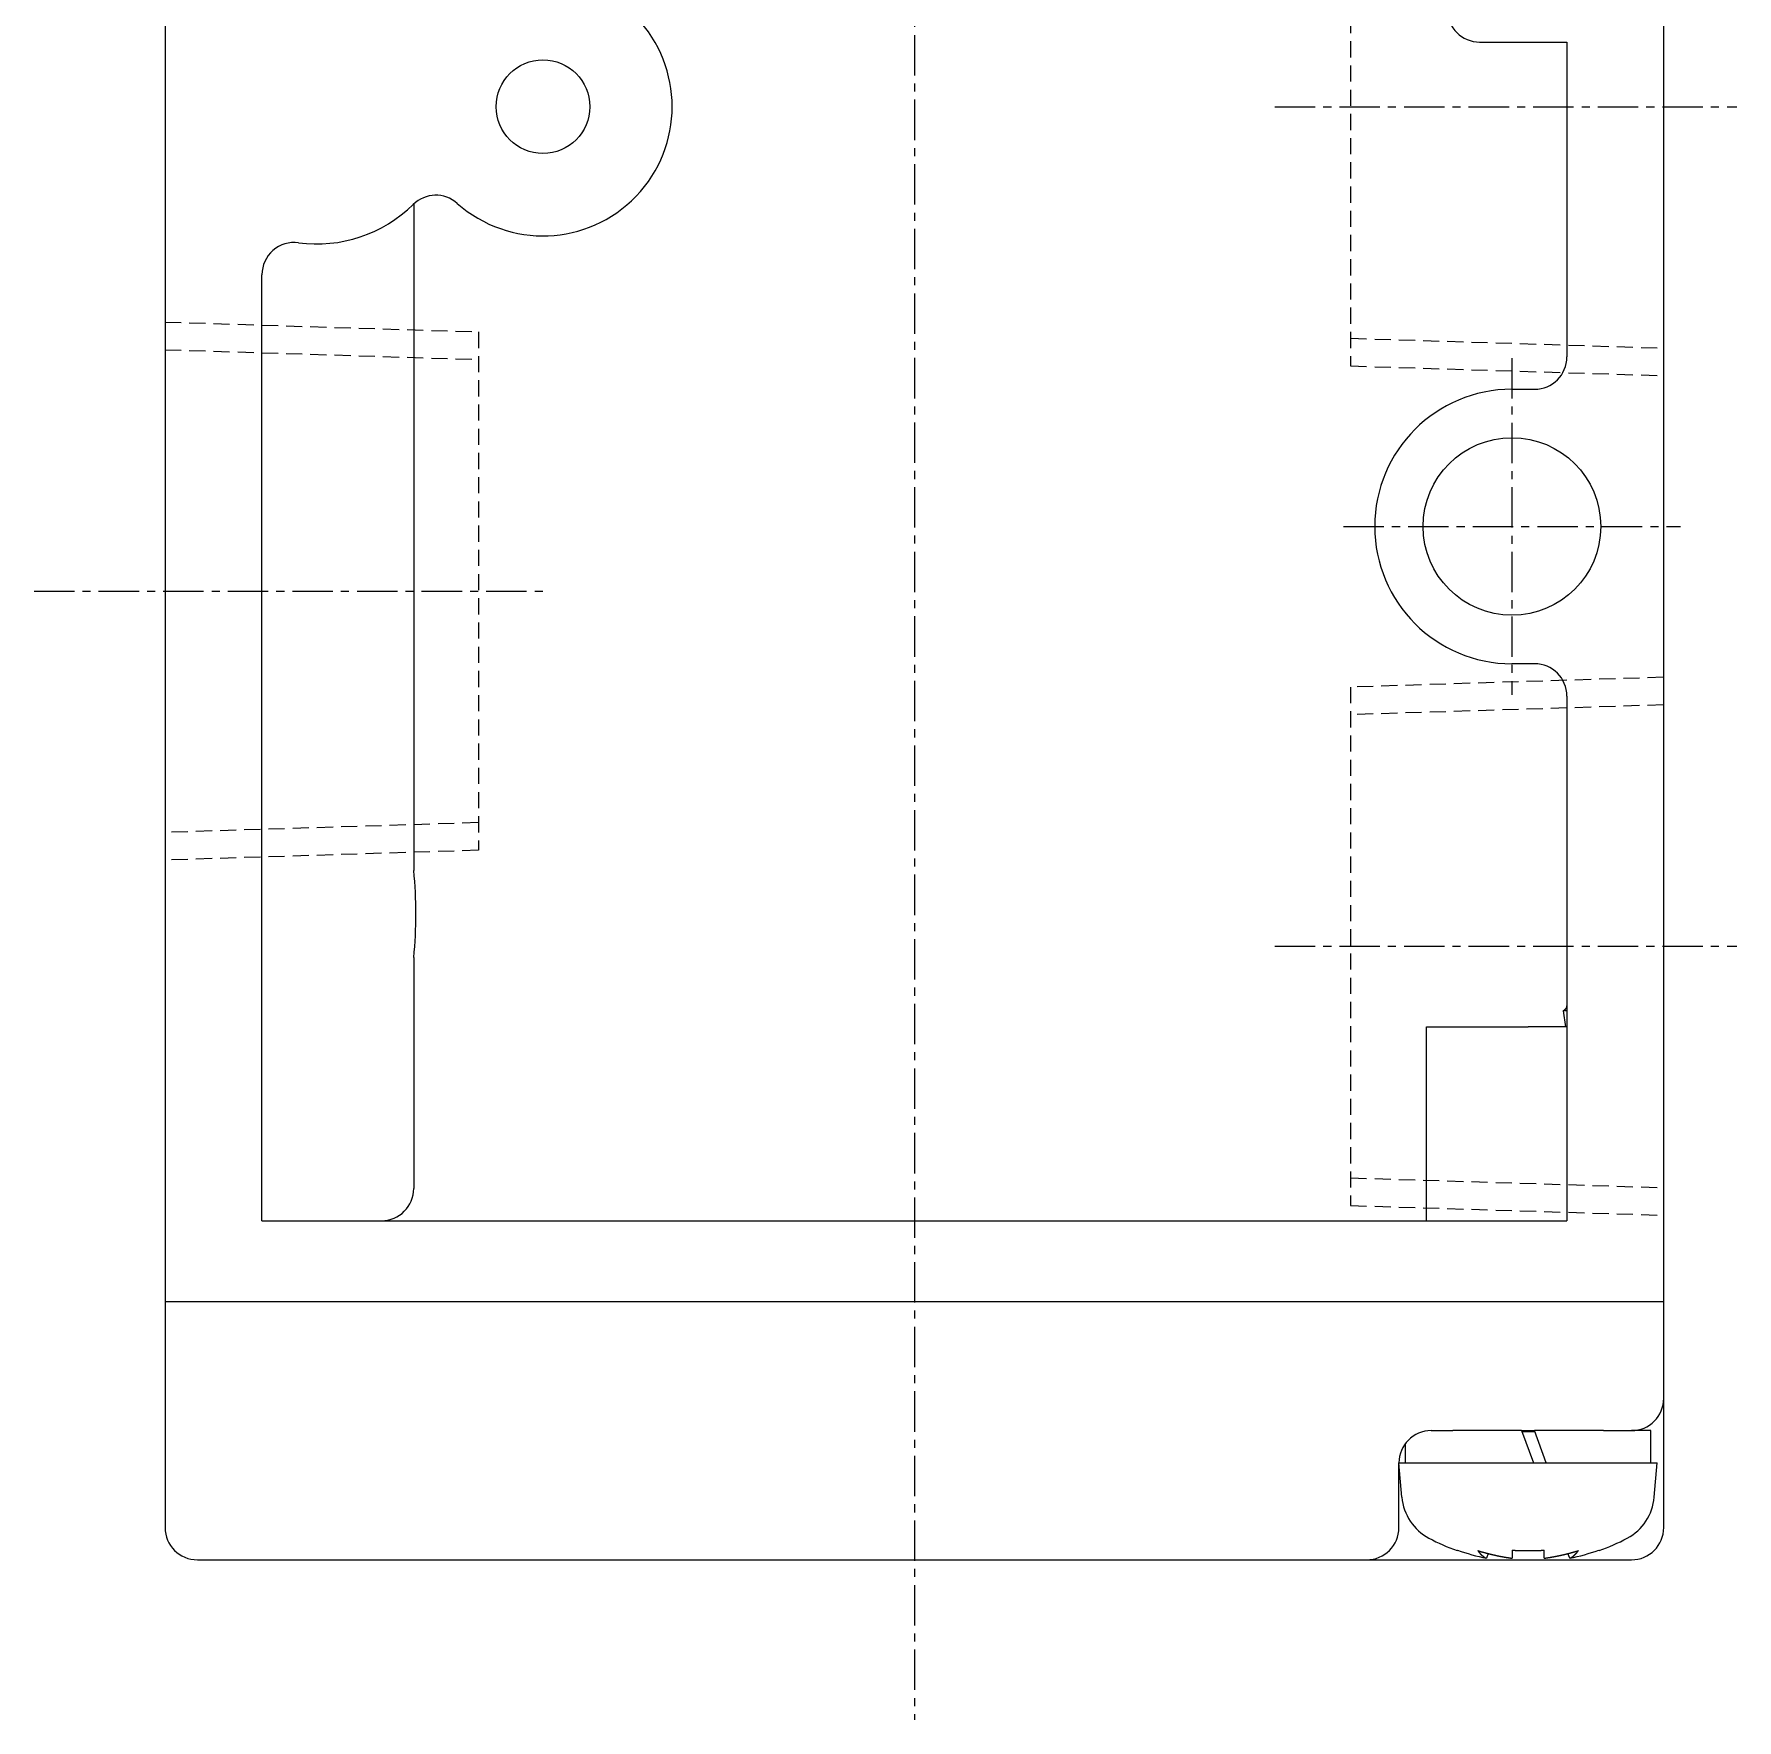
# Model space of a CAD drawing. Extents: x -7 to 305, y -225 to 131.
# Drawn here: x 127.6 to 180.3, y -159.9 to -107.7 of the extents above; entities that cross this region are included whole.
import ezdxf

# ---------------------------------------------------------------- set-up
doc = ezdxf.new("R2010")
doc.units = 0
doc.linetypes.add('CENTER', pattern=[2, 1.25, -0.25, 0.25, -0.25])
doc.linetypes.add('DASHED', pattern=[0.75, 0.5, -0.25])
doc.layers.get('0').update_dxf_attribs({"linetype": 'CONTINUOUS'})
doc.layers.add('CENTER', color=1, linetype='CENTER')

msp = doc.modelspace()

# ---------------------------------------------------------------- linework, layer by layer
at = {"color": 7, "linetype": 'CONTINUOUS'}
for p, q in [((131.646, -44.988), (131.646, -153.988)), ((178.046, -153.988), (178.046, -44.988)), ((172.346, -107.988), (175.046, -107.988)), ((175.046, -107.988), (175.046, -117.738)), ((139.346, -112.999), (139.346, -133.642)), ((134.646, -144.488), (134.646, -115.192)), ((173.346, -118.738), (174.046, -118.738)), ((174.046, -127.238), (173.346, -127.238)), ((175.046, -128.238), (175.046, -144.488)), ((139.346, -136.335), (139.346, -143.488)), ((175.046, -137.988), (174.928, -137.988)), ((174.932, -137.988), (175.004, -138.488)), ((170.696, -144.488), (170.696, -138.488)), ((170.696, -138.488), (173.846, -138.488)), ((175.046, -138.488), (173.846, -138.488)), ((134.646, -144.488), (139.846, -144.488)), ((139.846, -144.488), (146.846, -144.488)), ((146.846, -144.488), (175.046, -144.488)), ((131.646, -146.988), (178.046, -146.988)), ((170.846, -150.988), (171.513, -150.988)), ((173.646, -150.988), (171.513, -150.988)), ((173.646, -150.988), (174.01, -151.988)), ((173.646, -150.988), (174.046, -150.988)), ((173.656, -151.018), (174.056, -151.018)), ((174.41, -151.988), (174.046, -150.988)), ((176.178, -150.988), (174.046, -150.988)), ((176.178, -150.988), (177.046, -150.988)), ((177.646, -150.988), (177.046, -150.988)), ((177.646, -151.988), (177.646, -150.988)), ((170.046, -151.988), (170.046, -151.388)), ((169.938, -153.047), (169.846, -151.988)), ((169.846, -151.988), (177.846, -151.988)), ((169.846, -153.988), (169.846, -151.988)), ((177.753, -153.047), (177.846, -151.988)), ((132.646, -154.988), (177.046, -154.988)), ((171.659, -154.69), (171.646, -154.705)), ((172.612, -154.796), (172.554, -154.94)), ((173.351, -154.69), (173.351, -154.94)), ((174.341, -154.94), (174.341, -154.69)), ((175.137, -154.94), (175.08, -154.796)), ((176.046, -154.705), (176.033, -154.69))]:
    msp.add_line(p, q, dxfattribs=at)
at = {"color": 3, "linetype": 'DASHED'}
for p, q in [((168.346, -101.961), (168.346, -118.016)), ((131.646, -116.657), (141.346, -116.961)), ((141.346, -116.961), (141.346, -133.016)), ((131.646, -117.513), (141.346, -117.817)), ((168.346, -117.16), (178.046, -117.463)), ((168.346, -118.016), (178.046, -118.319)), ((178.046, -127.657), (168.346, -127.961)), ((168.346, -127.961), (168.346, -144.016)), ((178.046, -128.513), (168.346, -128.817)), ((141.346, -132.16), (131.646, -132.463)), ((141.346, -133.016), (131.646, -133.319)), ((168.346, -143.16), (178.046, -143.463)), ((168.346, -144.016), (178.046, -144.319))]:
    msp.add_line(p, q, dxfattribs=at)
at = {"color": 7}
msp.add_polyline3d([(174.928, -137.988, 0), (174.928, -137.988, 0), (174.929, -137.988, 0), (174.929, -137.988, 0), (174.929, -137.988, 0), (174.929, -137.988, 0), (174.929, -137.988, 0), (174.93, -137.988, 0), (174.93, -137.987, 0), (174.93, -137.987, 0), (174.93, -137.987, 0), (174.931, -137.987, 0), (174.931, -137.987, 0), (174.931, -137.987, 0), (174.931, -137.987, 0), (174.931, -137.987, 0), (174.932, -137.986, 0), (174.932, -137.986, 0), (174.932, -137.986, 0), (174.932, -137.986, 0), (174.933, -137.986, 0), (174.933, -137.986, 0), (174.933, -137.986, 0), (174.933, -137.986, 0), (174.933, -137.985, 0), (174.934, -137.985, 0), (174.934, -137.985, 0), (174.934, -137.985, 0), (174.934, -137.985, 0), (174.935, -137.985, 0), (174.935, -137.985, 0), (174.935, -137.985, 0), (174.935, -137.984, 0), (174.936, -137.984, 0), (174.936, -137.984, 0), (174.936, -137.984, 0), (174.936, -137.984, 0), (174.936, -137.984, 0), (174.937, -137.984, 0), (174.937, -137.983, 0), (174.937, -137.983, 0), (174.937, -137.983, 0), (174.938, -137.983, 0), (174.938, -137.983, 0), (174.938, -137.983, 0), (174.938, -137.983, 0), (174.938, -137.983, 0), (174.939, -137.982, 0), (174.939, -137.982, 0), (174.939, -137.982, 0), (174.939, -137.982, 0), (174.94, -137.982, 0), (174.94, -137.982, 0), (174.94, -137.982, 0), (174.94, -137.981, 0), (174.94, -137.981, 0), (174.941, -137.981, 0), (174.941, -137.981, 0), (174.941, -137.981, 0), (174.941, -137.981, 0), (174.942, -137.981, 0), (174.942, -137.981, 0), (174.942, -137.98, 0), (174.942, -137.98, 0), (174.942, -137.98, 0), (174.943, -137.98, 0), (174.943, -137.98, 0), (174.943, -137.98, 0), (174.943, -137.98, 0), (174.944, -137.979, 0), (174.944, -137.979, 0), (174.944, -137.979, 0), (174.944, -137.979, 0), (174.944, -137.979, 0), (174.945, -137.979, 0), (174.945, -137.979, 0), (174.945, -137.979, 0), (174.945, -137.978, 0), (174.946, -137.978, 0), (174.946, -137.978, 0), (174.946, -137.978, 0), (174.946, -137.978, 0), (174.946, -137.978, 0), (174.947, -137.978, 0), (174.947, -137.978, 0), (174.947, -137.977, 0), (174.947, -137.977, 0), (174.948, -137.977, 0), (174.948, -137.977, 0), (174.948, -137.977, 0), (174.948, -137.977, 0), (174.948, -137.977, 0), (174.949, -137.976, 0), (174.949, -137.976, 0), (174.949, -137.976, 0), (174.949, -137.976, 0), (174.95, -137.976, 0), (174.95, -137.976, 0), (174.95, -137.976, 0), (174.95, -137.976, 0), (174.95, -137.975, 0), (174.951, -137.975, 0), (174.951, -137.975, 0), (174.951, -137.975, 0), (174.951, -137.975, 0), (174.952, -137.975, 0), (174.952, -137.975, 0), (174.952, -137.974, 0), (174.952, -137.974, 0), (174.952, -137.974, 0), (174.953, -137.974, 0), (174.953, -137.974, 0), (174.953, -137.974, 0), (174.953, -137.974, 0), (174.954, -137.974, 0), (174.954, -137.973, 0), (174.954, -137.973, 0), (174.954, -137.973, 0), (174.954, -137.973, 0), (174.955, -137.973, 0), (174.955, -137.973, 0), (174.955, -137.973, 0), (174.955, -137.973, 0), (174.956, -137.972, 0), (174.956, -137.972, 0), (174.956, -137.972, 0), (174.956, -137.972, 0), (174.956, -137.972, 0), (174.957, -137.972, 0), (174.957, -137.972, 0), (174.957, -137.971, 0), (174.957, -137.971, 0), (174.958, -137.971, 0), (174.958, -137.971, 0), (174.958, -137.971, 0), (174.958, -137.971, 0), (174.958, -137.971, 0), (174.959, -137.97, 0), (174.959, -137.97, 0), (174.959, -137.97, 0), (174.959, -137.97, 0), (174.96, -137.97, 0), (174.96, -137.97, 0), (174.96, -137.97, 0), (174.96, -137.97, 0), (174.96, -137.969, 0), (174.961, -137.969, 0), (174.961, -137.969, 0), (174.961, -137.969, 0), (174.961, -137.969, 0), (174.962, -137.969, 0), (174.962, -137.969, 0), (174.962, -137.968, 0), (174.962, -137.968, 0), (174.962, -137.968, 0), (174.963, -137.968, 0), (174.963, -137.968, 0), (174.963, -137.968, 0), (174.963, -137.968, 0), (174.963, -137.967, 0), (174.964, -137.967, 0), (174.964, -137.967, 0), (174.964, -137.967, 0), (174.964, -137.967, 0), (174.965, -137.967, 0), (174.965, -137.967, 0), (174.965, -137.967, 0), (174.965, -137.966, 0), (174.965, -137.966, 0), (174.966, -137.966, 0), (174.966, -137.966, 0), (174.966, -137.966, 0), (174.966, -137.966, 0), (174.967, -137.966, 0), (174.967, -137.965, 0), (174.967, -137.965, 0), (174.967, -137.965, 0), (174.967, -137.965, 0), (174.968, -137.965, 0), (174.968, -137.965, 0), (174.968, -137.965, 0), (174.968, -137.964, 0), (174.968, -137.964, 0), (174.969, -137.964, 0), (174.969, -137.964, 0), (174.969, -137.964, 0), (174.969, -137.964, 0), (174.97, -137.964, 0), (174.97, -137.963, 0), (174.97, -137.963, 0), (174.97, -137.963, 0), (174.97, -137.963, 0), (174.971, -137.963, 0), (174.971, -137.963, 0), (174.971, -137.962, 0), (174.971, -137.962, 0), (174.971, -137.962, 0), (174.972, -137.962, 0), (174.972, -137.962, 0), (174.972, -137.962, 0), (174.972, -137.962, 0), (174.973, -137.961, 0), (174.973, -137.961, 0), (174.973, -137.961, 0), (174.973, -137.961, 0), (174.973, -137.961, 0), (174.974, -137.961, 0), (174.974, -137.961, 0), (174.974, -137.96, 0), (174.974, -137.96, 0), (174.974, -137.96, 0), (174.975, -137.96, 0), (174.975, -137.96, 0), (174.975, -137.96, 0), (174.975, -137.959, 0), (174.975, -137.959, 0), (174.976, -137.959, 0), (174.976, -137.959, 0), (174.976, -137.959, 0), (174.976, -137.959, 0), (174.977, -137.959, 0), (174.977, -137.958, 0), (174.977, -137.958, 0), (174.977, -137.958, 0), (174.977, -137.958, 0), (174.978, -137.958, 0), (174.978, -137.958, 0), (174.978, -137.957, 0), (174.978, -137.957, 0), (174.978, -137.957, 0), (174.979, -137.957, 0), (174.979, -137.957, 0), (174.979, -137.957, 0), (174.979, -137.957, 0), (174.979, -137.956, 0), (174.98, -137.956, 0), (174.98, -137.956, 0), (174.98, -137.956, 0), (174.98, -137.956, 0), (174.98, -137.956, 0), (174.981, -137.955, 0), (174.981, -137.955, 0), (174.981, -137.955, 0), (174.981, -137.955, 0), (174.981, -137.955, 0), (174.982, -137.955, 0), (174.982, -137.954, 0), (174.982, -137.954, 0), (174.982, -137.954, 0), (174.982, -137.954, 0), (174.983, -137.954, 0), (174.983, -137.954, 0), (174.983, -137.953, 0), (174.983, -137.953, 0), (174.983, -137.953, 0), (174.984, -137.953, 0), (174.984, -137.953, 0), (174.984, -137.953, 0), (174.984, -137.952, 0), (174.984, -137.952, 0), (174.985, -137.952, 0), (174.985, -137.952, 0), (174.985, -137.952, 0), (174.985, -137.952, 0), (174.985, -137.951, 0), (174.986, -137.951, 0), (174.986, -137.951, 0), (174.986, -137.951, 0), (174.986, -137.951, 0), (174.986, -137.951, 0), (174.987, -137.95, 0), (174.987, -137.95, 0), (174.987, -137.95, 0), (174.987, -137.95, 0), (174.987, -137.95, 0), (174.988, -137.95, 0), (174.988, -137.949, 0), (174.988, -137.949, 0), (174.988, -137.949, 0), (174.988, -137.949, 0), (174.989, -137.949, 0), (174.989, -137.949, 0), (174.989, -137.948, 0), (174.989, -137.948, 0), (174.989, -137.948, 0), (174.989, -137.948, 0), (174.99, -137.948, 0), (174.99, -137.947, 0), (174.99, -137.947, 0), (174.99, -137.947, 0), (174.99, -137.947, 0), (174.991, -137.947, 0), (174.991, -137.947, 0), (174.991, -137.946, 0), (174.991, -137.946, 0), (174.991, -137.946, 0), (174.992, -137.946, 0), (174.992, -137.946, 0), (174.992, -137.946, 0), (174.992, -137.945, 0), (174.992, -137.945, 0), (174.993, -137.945, 0), (174.993, -137.945, 0), (174.993, -137.945, 0), (174.993, -137.945, 0), (174.993, -137.944, 0), (174.993, -137.944, 0), (174.994, -137.944, 0), (174.994, -137.944, 0), (174.994, -137.944, 0), (174.994, -137.943, 0), (174.994, -137.943, 0), (174.995, -137.943, 0), (174.995, -137.943, 0), (174.995, -137.943, 0), (174.995, -137.943, 0), (174.995, -137.942, 0), (174.996, -137.942, 0), (174.996, -137.942, 0), (174.996, -137.942, 0), (174.996, -137.942, 0), (174.996, -137.941, 0), (174.996, -137.941, 0), (174.997, -137.941, 0), (174.997, -137.941, 0), (174.997, -137.941, 0), (174.997, -137.941, 0), (174.997, -137.94, 0), (174.998, -137.94, 0), (174.998, -137.94, 0), (174.998, -137.94, 0), (174.998, -137.94, 0), (174.998, -137.939, 0), (174.999, -137.939, 0), (174.999, -137.939, 0), (174.999, -137.939, 0), (174.999, -137.939, 0), (174.999, -137.939, 0), (174.999, -137.938, 0), (175, -137.938, 0), (175, -137.938, 0), (175, -137.938, 0), (175, -137.938, 0), (175, -137.937, 0), (175.001, -137.937, 0), (175.001, -137.937, 0), (175.001, -137.937, 0), (175.001, -137.937, 0), (175.001, -137.937, 0), (175.001, -137.936, 0), (175.002, -137.936, 0), (175.002, -137.936, 0), (175.002, -137.936, 0), (175.002, -137.936, 0), (175.002, -137.935, 0), (175.002, -137.935, 0), (175.003, -137.935, 0), (175.003, -137.935, 0), (175.003, -137.935, 0), (175.003, -137.934, 0), (175.003, -137.934, 0), (175.004, -137.934, 0), (175.004, -137.934, 0), (175.004, -137.934, 0), (175.004, -137.934, 0), (175.004, -137.933, 0), (175.004, -137.933, 0), (175.005, -137.933, 0), (175.005, -137.933, 0), (175.005, -137.933, 0), (175.005, -137.932, 0), (175.005, -137.932, 0), (175.006, -137.932, 0), (175.006, -137.932, 0), (175.006, -137.932, 0), (175.006, -137.931, 0), (175.006, -137.931, 0), (175.006, -137.931, 0), (175.007, -137.931, 0), (175.007, -137.931, 0), (175.007, -137.93, 0), (175.007, -137.93, 0), (175.007, -137.93, 0), (175.007, -137.93, 0), (175.008, -137.93, 0), (175.008, -137.93, 0), (175.008, -137.929, 0), (175.008, -137.929, 0), (175.008, -137.929, 0), (175.008, -137.929, 0), (175.009, -137.929, 0), (175.009, -137.928, 0), (175.009, -137.928, 0), (175.009, -137.928, 0), (175.009, -137.928, 0), (175.01, -137.928, 0), (175.01, -137.927, 0), (175.01, -137.927, 0), (175.01, -137.927, 0), (175.01, -137.927, 0), (175.01, -137.927, 0), (175.011, -137.926, 0), (175.011, -137.926, 0), (175.011, -137.926, 0), (175.011, -137.926, 0), (175.011, -137.926, 0), (175.011, -137.925, 0), (175.012, -137.925, 0), (175.012, -137.925, 0), (175.012, -137.925, 0), (175.012, -137.925, 0), (175.012, -137.924, 0), (175.012, -137.924, 0), (175.013, -137.924, 0), (175.013, -137.924, 0), (175.013, -137.924, 0), (175.013, -137.924, 0), (175.013, -137.923, 0), (175.013, -137.923, 0), (175.014, -137.923, 0), (175.014, -137.923, 0), (175.014, -137.923, 0), (175.014, -137.922, 0), (175.014, -137.922, 0), (175.014, -137.922, 0), (175.015, -137.922, 0), (175.015, -137.922, 0), (175.015, -137.921, 0), (175.015, -137.921, 0), (175.015, -137.921, 0), (175.015, -137.921, 0), (175.016, -137.921, 0), (175.016, -137.92, 0), (175.016, -137.92, 0), (175.016, -137.92, 0), (175.016, -137.92, 0), (175.016, -137.92, 0), (175.017, -137.919, 0), (175.017, -137.919, 0), (175.017, -137.919, 0), (175.017, -137.919, 0), (175.017, -137.919, 0), (175.017, -137.918, 0), (175.018, -137.918, 0), (175.018, -137.918, 0), (175.018, -137.918, 0), (175.018, -137.917, 0), (175.018, -137.917, 0), (175.018, -137.917, 0), (175.018, -137.917, 0), (175.019, -137.917, 0), (175.019, -137.916, 0), (175.019, -137.916, 0), (175.019, -137.916, 0), (175.019, -137.916, 0), (175.019, -137.916, 0), (175.02, -137.915, 0), (175.02, -137.915, 0), (175.02, -137.915, 0), (175.02, -137.915, 0), (175.02, -137.915, 0), (175.02, -137.914, 0), (175.021, -137.914, 0), (175.021, -137.914, 0), (175.021, -137.914, 0), (175.021, -137.914, 0), (175.021, -137.913, 0), (175.021, -137.913, 0), (175.021, -137.913, 0), (175.022, -137.913, 0), (175.022, -137.913, 0), (175.022, -137.912, 0), (175.022, -137.912, 0), (175.022, -137.912, 0), (175.022, -137.912, 0), (175.023, -137.912, 0), (175.023, -137.911, 0), (175.023, -137.911, 0), (175.023, -137.911, 0), (175.023, -137.911, 0), (175.023, -137.91, 0), (175.023, -137.91, 0), (175.024, -137.91, 0), (175.024, -137.91, 0), (175.024, -137.91, 0), (175.024, -137.909, 0), (175.024, -137.909, 0), (175.024, -137.909, 0), (175.024, -137.909, 0), (175.025, -137.909, 0), (175.025, -137.908, 0), (175.025, -137.908, 0), (175.025, -137.908, 0), (175.025, -137.908, 0), (175.025, -137.907, 0), (175.026, -137.907, 0), (175.026, -137.907, 0), (175.026, -137.907, 0), (175.026, -137.907, 0), (175.026, -137.906, 0), (175.026, -137.906, 0), (175.026, -137.906, 0), (175.027, -137.906, 0), (175.027, -137.906, 0), (175.027, -137.905, 0), (175.027, -137.905, 0), (175.027, -137.905, 0), (175.027, -137.905, 0), (175.027, -137.904, 0), (175.028, -137.904, 0), (175.028, -137.904, 0), (175.028, -137.904, 0), (175.028, -137.904, 0), (175.028, -137.903, 0), (175.028, -137.903, 0), (175.028, -137.903, 0), (175.029, -137.903, 0), (175.029, -137.903, 0), (175.029, -137.902, 0), (175.029, -137.902, 0), (175.029, -137.902, 0), (175.029, -137.902, 0), (175.029, -137.901, 0), (175.029, -137.901, 0), (175.03, -137.901, 0), (175.03, -137.901, 0), (175.03, -137.901, 0), (175.03, -137.9, 0), (175.03, -137.9, 0), (175.03, -137.9, 0), (175.03, -137.9, 0), (175.031, -137.899, 0), (175.031, -137.899, 0), (175.031, -137.899, 0), (175.031, -137.899, 0), (175.031, -137.899, 0), (175.031, -137.898, 0), (175.031, -137.898, 0), (175.031, -137.898, 0), (175.032, -137.898, 0), (175.032, -137.897, 0), (175.032, -137.897, 0), (175.032, -137.897, 0), (175.032, -137.897, 0), (175.032, -137.897, 0), (175.032, -137.896, 0), (175.033, -137.896, 0), (175.033, -137.896, 0), (175.033, -137.896, 0), (175.033, -137.895, 0), (175.033, -137.895, 0), (175.033, -137.895, 0), (175.033, -137.895, 0), (175.033, -137.894, 0), (175.034, -137.894, 0), (175.034, -137.894, 0), (175.034, -137.894, 0), (175.034, -137.894, 0), (175.034, -137.893, 0), (175.034, -137.893, 0), (175.034, -137.893, 0), (175.034, -137.893, 0), (175.035, -137.892, 0), (175.035, -137.892, 0), (175.035, -137.892, 0), (175.035, -137.892, 0), (175.035, -137.892, 0), (175.035, -137.891, 0), (175.035, -137.891, 0), (175.035, -137.891, 0), (175.035, -137.891, 0), (175.036, -137.89, 0), (175.036, -137.89, 0), (175.036, -137.89, 0), (175.036, -137.89, 0), (175.036, -137.889, 0), (175.036, -137.889, 0), (175.036, -137.889, 0), (175.036, -137.889, 0), (175.037, -137.889, 0), (175.037, -137.888, 0), (175.037, -137.888, 0), (175.037, -137.888, 0), (175.037, -137.888, 0), (175.037, -137.887, 0), (175.037, -137.887, 0), (175.037, -137.887, 0), (175.037, -137.887, 0), (175.038, -137.886, 0), (175.038, -137.886, 0), (175.038, -137.886, 0), (175.038, -137.886, 0), (175.038, -137.885, 0), (175.038, -137.885, 0), (175.038, -137.885, 0), (175.038, -137.885, 0), (175.038, -137.885, 0), (175.039, -137.884, 0), (175.039, -137.884, 0), (175.039, -137.884, 0), (175.039, -137.884, 0), (175.039, -137.883, 0), (175.039, -137.883, 0), (175.039, -137.883, 0), (175.039, -137.883, 0), (175.039, -137.882, 0), (175.039, -137.882, 0), (175.04, -137.882, 0), (175.04, -137.882, 0), (175.04, -137.881, 0), (175.04, -137.881, 0), (175.04, -137.881, 0), (175.04, -137.881, 0), (175.04, -137.88, 0), (175.04, -137.88, 0), (175.04, -137.88, 0), (175.04, -137.88, 0), (175.041, -137.88, 0), (175.041, -137.879, 0), (175.041, -137.879, 0), (175.041, -137.879, 0), (175.041, -137.879, 0), (175.041, -137.878, 0), (175.041, -137.878, 0), (175.041, -137.878, 0), (175.041, -137.878, 0), (175.041, -137.877, 0), (175.041, -137.877, 0), (175.042, -137.877, 0), (175.042, -137.877, 0), (175.042, -137.876, 0), (175.042, -137.876, 0), (175.042, -137.876, 0), (175.042, -137.876, 0), (175.042, -137.875, 0), (175.042, -137.875, 0), (175.042, -137.875, 0), (175.042, -137.875, 0), (175.042, -137.874, 0), (175.042, -137.874, 0), (175.043, -137.874, 0), (175.043, -137.874, 0), (175.043, -137.873, 0), (175.043, -137.873, 0), (175.043, -137.873, 0), (175.043, -137.873, 0), (175.043, -137.872, 0), (175.043, -137.872, 0), (175.043, -137.872, 0), (175.043, -137.872, 0), (175.043, -137.871, 0), (175.043, -137.871, 0), (175.044, -137.871, 0), (175.044, -137.871, 0), (175.044, -137.87, 0), (175.044, -137.87, 0), (175.044, -137.87, 0), (175.044, -137.87, 0), (175.044, -137.869, 0), (175.044, -137.869, 0), (175.044, -137.869, 0), (175.044, -137.869, 0), (175.044, -137.868, 0), (175.044, -137.868, 0), (175.044, -137.868, 0), (175.044, -137.868, 0), (175.044, -137.867, 0), (175.045, -137.867, 0), (175.045, -137.867, 0), (175.045, -137.867, 0), (175.045, -137.866, 0), (175.045, -137.866, 0), (175.045, -137.866, 0), (175.045, -137.866, 0), (175.045, -137.865, 0), (175.045, -137.865, 0), (175.045, -137.865, 0), (175.045, -137.865, 0), (175.045, -137.864, 0), (175.045, -137.864, 0), (175.045, -137.864, 0), (175.045, -137.864, 0), (175.045, -137.863, 0), (175.045, -137.863, 0), (175.045, -137.863, 0), (175.046, -137.863, 0), (175.046, -137.862, 0), (175.046, -137.862, 0), (175.046, -137.862, 0), (175.046, -137.862, 0), (175.046, -137.861, 0), (175.046, -137.861, 0), (175.046, -137.861, 0), (175.046, -137.861, 0), (175.046, -137.86, 0), (175.046, -137.86, 0), (175.046, -137.86, 0), (175.046, -137.86, 0), (175.046, -137.859, 0), (175.046, -137.859, 0), (175.046, -137.859, 0), (175.046, -137.859, 0), (175.046, -137.858, 0), (175.046, -137.858, 0), (175.046, -137.858, 0), (175.046, -137.858, 0), (175.046, -137.857, 0), (175.046, -137.857, 0), (175.046, -137.857, 0), (175.046, -137.857, 0), (175.046, -137.856, 0), (175.046, -137.856, 0), (175.047, -137.856, 0), (175.047, -137.855, 0), (175.047, -137.855, 0), (175.047, -137.855, 0), (175.047, -137.855, 0), (175.047, -137.854, 0), (175.047, -137.854, 0), (175.047, -137.854, 0), (175.047, -137.854, 0), (175.047, -137.853, 0), (175.047, -137.853, 0), (175.047, -137.853, 0), (175.047, -137.853, 0), (175.047, -137.852, 0), (175.047, -137.852, 0), (175.047, -137.852, 0), (175.047, -137.852, 0), (175.047, -137.851, 0), (175.047, -137.851, 0), (175.047, -137.851, 0), (175.047, -137.851, 0), (175.047, -137.85, 0), (175.047, -137.85, 0), (175.047, -137.85, 0), (175.047, -137.85, 0), (175.047, -137.849, 0), (175.047, -137.849, 0), (175.047, -137.849, 0), (175.047, -137.849, 0), (175.047, -137.848, 0), (175.047, -137.848, 0), (175.047, -137.848, 0), (175.047, -137.847, 0), (175.047, -137.847, 0), (175.047, -137.847, 0), (175.047, -137.847, 0), (175.047, -137.846, 0), (175.047, -137.846, 0), (175.047, -137.846, 0), (175.047, -137.846, 0), (175.047, -137.845, 0), (175.047, -137.845, 0), (175.047, -137.845, 0), (175.047, -137.845, 0), (175.047, -137.844, 0), (175.047, -137.844, 0), (175.047, -137.844, 0), (175.047, -137.844, 0), (175.047, -137.843, 0), (175.047, -137.843, 0), (175.047, -137.843, 0), (175.047, -137.843, 0), (175.047, -137.842, 0), (175.047, -137.842, 0), (175.047, -137.842, 0), (175.047, -137.842, 0), (175.047, -137.841, 0), (175.047, -137.841, 0), (175.047, -137.841, 0), (175.047, -137.84, 0), (175.047, -137.84, 0), (175.047, -137.84, 0), (175.047, -137.84, 0), (175.047, -137.839, 0), (175.047, -137.839, 0), (175.047, -137.839, 0), (175.047, -137.839, 0), (175.047, -137.838, 0), (175.046, -137.838, 0), (175.046, -137.838, 0), (175.046, -137.838, 0), (175.046, -137.837, 0), (175.046, -137.837, 0), (175.046, -137.837, 0), (175.046, -137.837, 0), (175.046, -137.836, 0), (175.046, -137.836, 0), (175.046, -137.836, 0), (175.046, -137.836, 0), (175.046, -137.835, 0), (175.046, -137.835, 0), (175.046, -137.835, 0), (175.046, -137.835, 0), (175.046, -137.834, 0), (175.046, -137.834, 0), (175.046, -137.834, 0), (175.046, -137.834, 0), (175.046, -137.833, 0)], dxfattribs=at)
at = {"color": 7, "linetype": 'CONTINUOUS'}
for points in [[(172.29, -154.705, 0), (172.292, -154.707, 0), (172.294, -154.71, 0), (172.295, -154.712, 0), (172.297, -154.715, 0), (172.299, -154.717, 0), (172.301, -154.72, 0), (172.302, -154.722, 0), (172.304, -154.725, 0), (172.306, -154.727, 0), (172.308, -154.73, 0), (172.31, -154.732, 0), (172.311, -154.734, 0), (172.313, -154.737, 0), (172.315, -154.739, 0), (172.317, -154.742, 0), (172.319, -154.744, 0), (172.321, -154.746, 0), (172.322, -154.749, 0), (172.324, -154.751, 0), (172.326, -154.753, 0), (172.328, -154.756, 0), (172.33, -154.758, 0), (172.332, -154.76, 0), (172.334, -154.762, 0), (172.335, -154.765, 0), (172.337, -154.767, 0), (172.339, -154.769, 0), (172.341, -154.771, 0), (172.343, -154.774, 0), (172.345, -154.776, 0), (172.347, -154.778, 0), (172.349, -154.78, 0), (172.351, -154.782, 0), (172.352, -154.785, 0), (172.354, -154.787, 0), (172.356, -154.789, 0), (172.358, -154.791, 0), (172.36, -154.793, 0), (172.362, -154.795, 0), (172.364, -154.797, 0), (172.366, -154.799, 0), (172.368, -154.802, 0), (172.37, -154.804, 0), (172.372, -154.806, 0), (172.374, -154.808, 0), (172.376, -154.81, 0), (172.378, -154.812, 0), (172.38, -154.814, 0), (172.382, -154.816, 0), (172.384, -154.818, 0), (172.386, -154.82, 0), (172.388, -154.822, 0), (172.39, -154.824, 0), (172.392, -154.826, 0), (172.394, -154.828, 0), (172.396, -154.83, 0), (172.398, -154.831, 0), (172.4, -154.833, 0), (172.402, -154.835, 0), (172.404, -154.837, 0), (172.406, -154.839, 0), (172.408, -154.841, 0), (172.41, -154.843, 0), (172.412, -154.845, 0), (172.414, -154.846, 0), (172.416, -154.848, 0), (172.418, -154.85, 0), (172.421, -154.852, 0), (172.423, -154.854, 0), (172.425, -154.855, 0), (172.427, -154.857, 0), (172.429, -154.859, 0), (172.431, -154.861, 0), (172.433, -154.862, 0), (172.435, -154.864, 0), (172.437, -154.866, 0), (172.439, -154.868, 0), (172.442, -154.869, 0), (172.444, -154.871, 0), (172.446, -154.873, 0), (172.448, -154.874, 0), (172.45, -154.876, 0), (172.452, -154.877, 0), (172.454, -154.879, 0), (172.457, -154.881, 0), (172.459, -154.882, 0), (172.461, -154.884, 0), (172.463, -154.885, 0), (172.465, -154.887, 0), (172.468, -154.889, 0), (172.47, -154.89, 0), (172.472, -154.892, 0), (172.474, -154.893, 0), (172.476, -154.895, 0), (172.479, -154.896, 0), (172.481, -154.898, 0), (172.483, -154.899, 0), (172.485, -154.901, 0), (172.487, -154.902, 0), (172.49, -154.904, 0), (172.492, -154.905, 0), (172.494, -154.906, 0), (172.496, -154.908, 0), (172.499, -154.909, 0), (172.501, -154.911, 0), (172.503, -154.912, 0), (172.505, -154.913, 0), (172.508, -154.915, 0), (172.51, -154.916, 0), (172.512, -154.917, 0), (172.514, -154.919, 0), (172.517, -154.92, 0), (172.519, -154.921, 0), (172.521, -154.923, 0), (172.524, -154.924, 0), (172.526, -154.925, 0), (172.528, -154.926, 0), (172.531, -154.928, 0), (172.533, -154.929, 0), (172.535, -154.93, 0), (172.538, -154.931, 0), (172.54, -154.933, 0), (172.542, -154.934, 0), (172.545, -154.935, 0), (172.547, -154.936, 0), (172.549, -154.937, 0), (172.552, -154.938, 0), (172.554, -154.94, 0)], [(172.29, -154.705, 0), (172.298, -154.707, 0), (172.306, -154.71, 0), (172.315, -154.712, 0), (172.323, -154.715, 0), (172.331, -154.717, 0), (172.339, -154.72, 0), (172.347, -154.722, 0), (172.356, -154.725, 0), (172.364, -154.727, 0), (172.372, -154.73, 0), (172.38, -154.732, 0), (172.388, -154.734, 0), (172.397, -154.737, 0), (172.405, -154.739, 0), (172.413, -154.742, 0), (172.421, -154.744, 0), (172.43, -154.746, 0), (172.438, -154.749, 0), (172.446, -154.751, 0), (172.454, -154.753, 0), (172.462, -154.756, 0), (172.471, -154.758, 0), (172.479, -154.76, 0), (172.487, -154.762, 0), (172.495, -154.765, 0), (172.504, -154.767, 0), (172.512, -154.769, 0), (172.52, -154.771, 0), (172.528, -154.774, 0), (172.537, -154.776, 0), (172.545, -154.778, 0), (172.553, -154.78, 0), (172.561, -154.782, 0), (172.57, -154.785, 0), (172.578, -154.787, 0), (172.586, -154.789, 0), (172.594, -154.791, 0), (172.603, -154.793, 0), (172.611, -154.795, 0), (172.619, -154.797, 0), (172.627, -154.799, 0), (172.636, -154.802, 0), (172.644, -154.804, 0), (172.652, -154.806, 0), (172.661, -154.808, 0), (172.669, -154.81, 0), (172.677, -154.812, 0), (172.685, -154.814, 0), (172.694, -154.816, 0), (172.702, -154.818, 0), (172.71, -154.82, 0), (172.718, -154.822, 0), (172.727, -154.824, 0), (172.735, -154.826, 0), (172.743, -154.828, 0), (172.752, -154.83, 0), (172.76, -154.831, 0), (172.768, -154.833, 0), (172.776, -154.835, 0), (172.785, -154.837, 0), (172.793, -154.839, 0), (172.801, -154.841, 0), (172.81, -154.843, 0), (172.818, -154.845, 0), (172.826, -154.846, 0), (172.835, -154.848, 0), (172.843, -154.85, 0), (172.851, -154.852, 0), (172.859, -154.854, 0), (172.868, -154.855, 0), (172.876, -154.857, 0), (172.884, -154.859, 0), (172.893, -154.861, 0), (172.901, -154.862, 0), (172.909, -154.864, 0), (172.918, -154.866, 0), (172.926, -154.868, 0), (172.934, -154.869, 0), (172.943, -154.871, 0), (172.951, -154.873, 0), (172.959, -154.874, 0), (172.967, -154.876, 0), (172.976, -154.877, 0), (172.984, -154.879, 0), (172.992, -154.881, 0), (173.001, -154.882, 0), (173.009, -154.884, 0), (173.017, -154.885, 0), (173.026, -154.887, 0), (173.034, -154.889, 0), (173.042, -154.89, 0), (173.051, -154.892, 0), (173.059, -154.893, 0), (173.067, -154.895, 0), (173.076, -154.896, 0), (173.084, -154.898, 0), (173.092, -154.899, 0), (173.101, -154.901, 0), (173.109, -154.902, 0), (173.117, -154.904, 0), (173.126, -154.905, 0), (173.134, -154.906, 0), (173.142, -154.908, 0), (173.151, -154.909, 0), (173.159, -154.911, 0), (173.167, -154.912, 0), (173.176, -154.913, 0), (173.184, -154.915, 0), (173.192, -154.916, 0), (173.201, -154.917, 0), (173.209, -154.919, 0), (173.217, -154.92, 0), (173.226, -154.921, 0), (173.234, -154.923, 0), (173.242, -154.924, 0), (173.251, -154.925, 0), (173.259, -154.926, 0), (173.267, -154.928, 0), (173.276, -154.929, 0), (173.284, -154.93, 0), (173.292, -154.931, 0), (173.301, -154.933, 0), (173.309, -154.934, 0), (173.317, -154.935, 0), (173.326, -154.936, 0), (173.334, -154.937, 0), (173.342, -154.938, 0), (173.351, -154.94, 0)], [(173.351, -154.69, 0), (173.358, -154.69, 0), (173.366, -154.69, 0), (173.374, -154.691, 0), (173.382, -154.691, 0), (173.389, -154.692, 0), (173.397, -154.692, 0), (173.405, -154.693, 0), (173.412, -154.693, 0), (173.42, -154.694, 0), (173.428, -154.694, 0), (173.436, -154.694, 0), (173.443, -154.695, 0), (173.451, -154.695, 0), (173.459, -154.696, 0), (173.467, -154.696, 0), (173.474, -154.696, 0), (173.482, -154.697, 0), (173.49, -154.697, 0), (173.497, -154.697, 0), (173.505, -154.698, 0), (173.513, -154.698, 0), (173.521, -154.698, 0), (173.528, -154.699, 0), (173.536, -154.699, 0), (173.544, -154.699, 0), (173.552, -154.699, 0), (173.559, -154.7, 0), (173.567, -154.7, 0), (173.575, -154.7, 0), (173.583, -154.701, 0), (173.59, -154.701, 0), (173.598, -154.701, 0), (173.606, -154.701, 0), (173.614, -154.701, 0), (173.621, -154.702, 0), (173.629, -154.702, 0), (173.637, -154.702, 0), (173.644, -154.702, 0), (173.652, -154.703, 0), (173.66, -154.703, 0), (173.668, -154.703, 0), (173.675, -154.703, 0), (173.683, -154.703, 0), (173.691, -154.703, 0), (173.699, -154.704, 0), (173.706, -154.704, 0), (173.714, -154.704, 0), (173.722, -154.704, 0), (173.73, -154.704, 0), (173.737, -154.704, 0), (173.745, -154.704, 0), (173.753, -154.704, 0), (173.761, -154.704, 0), (173.768, -154.704, 0), (173.776, -154.705, 0), (173.784, -154.705, 0), (173.792, -154.705, 0), (173.799, -154.705, 0), (173.807, -154.705, 0), (173.815, -154.705, 0), (173.823, -154.705, 0), (173.83, -154.705, 0), (173.838, -154.705, 0), (173.846, -154.705, 0), (173.853, -154.705, 0), (173.861, -154.705, 0), (173.869, -154.705, 0), (173.877, -154.705, 0), (173.884, -154.705, 0), (173.892, -154.705, 0), (173.9, -154.705, 0), (173.908, -154.705, 0), (173.915, -154.705, 0), (173.923, -154.704, 0), (173.931, -154.704, 0), (173.939, -154.704, 0), (173.946, -154.704, 0), (173.954, -154.704, 0), (173.962, -154.704, 0), (173.97, -154.704, 0), (173.977, -154.704, 0), (173.985, -154.704, 0), (173.993, -154.704, 0), (174.001, -154.703, 0), (174.008, -154.703, 0), (174.016, -154.703, 0), (174.024, -154.703, 0), (174.032, -154.703, 0), (174.039, -154.703, 0), (174.047, -154.702, 0), (174.055, -154.702, 0), (174.062, -154.702, 0), (174.07, -154.702, 0), (174.078, -154.701, 0), (174.086, -154.701, 0), (174.093, -154.701, 0), (174.101, -154.701, 0), (174.109, -154.701, 0), (174.117, -154.7, 0), (174.124, -154.7, 0), (174.132, -154.7, 0), (174.14, -154.699, 0), (174.148, -154.699, 0), (174.155, -154.699, 0), (174.163, -154.699, 0), (174.171, -154.698, 0), (174.179, -154.698, 0), (174.186, -154.698, 0), (174.194, -154.697, 0), (174.202, -154.697, 0), (174.209, -154.697, 0), (174.217, -154.696, 0), (174.225, -154.696, 0), (174.233, -154.696, 0), (174.24, -154.695, 0), (174.248, -154.695, 0), (174.256, -154.694, 0), (174.264, -154.694, 0), (174.271, -154.694, 0), (174.279, -154.693, 0), (174.287, -154.693, 0), (174.294, -154.692, 0), (174.302, -154.692, 0), (174.31, -154.691, 0), (174.318, -154.691, 0), (174.325, -154.69, 0), (174.333, -154.69, 0), (174.341, -154.69, 0)], [(174.341, -154.94, 0), (174.349, -154.938, 0), (174.357, -154.937, 0), (174.366, -154.936, 0), (174.374, -154.935, 0), (174.382, -154.934, 0), (174.391, -154.933, 0), (174.399, -154.931, 0), (174.407, -154.93, 0), (174.416, -154.929, 0), (174.424, -154.928, 0), (174.432, -154.926, 0), (174.441, -154.925, 0), (174.449, -154.924, 0), (174.458, -154.923, 0), (174.466, -154.921, 0), (174.474, -154.92, 0), (174.483, -154.919, 0), (174.491, -154.917, 0), (174.499, -154.916, 0), (174.508, -154.915, 0), (174.516, -154.913, 0), (174.524, -154.912, 0), (174.533, -154.911, 0), (174.541, -154.909, 0), (174.549, -154.908, 0), (174.558, -154.906, 0), (174.566, -154.905, 0), (174.574, -154.904, 0), (174.583, -154.902, 0), (174.591, -154.901, 0), (174.599, -154.899, 0), (174.608, -154.898, 0), (174.616, -154.896, 0), (174.624, -154.895, 0), (174.632, -154.893, 0), (174.641, -154.892, 0), (174.649, -154.89, 0), (174.657, -154.889, 0), (174.666, -154.887, 0), (174.674, -154.885, 0), (174.682, -154.884, 0), (174.691, -154.882, 0), (174.699, -154.881, 0), (174.707, -154.879, 0), (174.716, -154.877, 0), (174.724, -154.876, 0), (174.732, -154.874, 0), (174.741, -154.873, 0), (174.749, -154.871, 0), (174.757, -154.869, 0), (174.766, -154.868, 0), (174.774, -154.866, 0), (174.782, -154.864, 0), (174.791, -154.862, 0), (174.799, -154.861, 0), (174.807, -154.859, 0), (174.815, -154.857, 0), (174.824, -154.855, 0), (174.832, -154.854, 0), (174.84, -154.852, 0), (174.849, -154.85, 0), (174.857, -154.848, 0), (174.865, -154.846, 0), (174.874, -154.845, 0), (174.882, -154.843, 0), (174.89, -154.841, 0), (174.898, -154.839, 0), (174.907, -154.837, 0), (174.915, -154.835, 0), (174.923, -154.833, 0), (174.932, -154.831, 0), (174.94, -154.83, 0), (174.948, -154.828, 0), (174.956, -154.826, 0), (174.965, -154.824, 0), (174.973, -154.822, 0), (174.981, -154.82, 0), (174.99, -154.818, 0), (174.998, -154.816, 0), (175.006, -154.814, 0), (175.014, -154.812, 0), (175.023, -154.81, 0), (175.031, -154.808, 0), (175.039, -154.806, 0), (175.047, -154.804, 0), (175.056, -154.802, 0), (175.064, -154.799, 0), (175.072, -154.797, 0), (175.081, -154.795, 0), (175.089, -154.793, 0), (175.097, -154.791, 0), (175.105, -154.789, 0), (175.114, -154.787, 0), (175.122, -154.785, 0), (175.13, -154.782, 0), (175.138, -154.78, 0), (175.147, -154.778, 0), (175.155, -154.776, 0), (175.163, -154.774, 0), (175.171, -154.771, 0), (175.18, -154.769, 0), (175.188, -154.767, 0), (175.196, -154.765, 0), (175.204, -154.762, 0), (175.213, -154.76, 0), (175.221, -154.758, 0), (175.229, -154.756, 0), (175.237, -154.753, 0), (175.245, -154.751, 0), (175.254, -154.749, 0), (175.262, -154.746, 0), (175.27, -154.744, 0), (175.278, -154.742, 0), (175.287, -154.739, 0), (175.295, -154.737, 0), (175.303, -154.734, 0), (175.311, -154.732, 0), (175.319, -154.73, 0), (175.328, -154.727, 0), (175.336, -154.725, 0), (175.344, -154.722, 0), (175.352, -154.72, 0), (175.36, -154.717, 0), (175.369, -154.715, 0), (175.377, -154.712, 0), (175.385, -154.71, 0), (175.393, -154.707, 0), (175.401, -154.705, 0)], [(175.138, -154.939, 0), (175.14, -154.938, 0), (175.143, -154.937, 0), (175.145, -154.936, 0), (175.147, -154.935, 0), (175.15, -154.934, 0), (175.152, -154.932, 0), (175.154, -154.931, 0), (175.157, -154.93, 0), (175.159, -154.929, 0), (175.161, -154.928, 0), (175.164, -154.926, 0), (175.166, -154.925, 0), (175.168, -154.924, 0), (175.17, -154.923, 0), (175.173, -154.921, 0), (175.175, -154.92, 0), (175.177, -154.919, 0), (175.18, -154.917, 0), (175.182, -154.916, 0), (175.184, -154.915, 0), (175.186, -154.913, 0), (175.189, -154.912, 0), (175.191, -154.91, 0), (175.193, -154.909, 0), (175.195, -154.908, 0), (175.198, -154.906, 0), (175.2, -154.905, 0), (175.202, -154.903, 0), (175.204, -154.902, 0), (175.207, -154.901, 0), (175.209, -154.899, 0), (175.211, -154.898, 0), (175.213, -154.896, 0), (175.215, -154.895, 0), (175.218, -154.893, 0), (175.22, -154.892, 0), (175.222, -154.89, 0), (175.224, -154.888, 0), (175.226, -154.887, 0), (175.229, -154.885, 0), (175.231, -154.884, 0), (175.233, -154.882, 0), (175.235, -154.881, 0), (175.237, -154.879, 0), (175.239, -154.877, 0), (175.242, -154.876, 0), (175.244, -154.874, 0), (175.246, -154.872, 0), (175.248, -154.871, 0), (175.25, -154.869, 0), (175.252, -154.867, 0), (175.254, -154.866, 0), (175.256, -154.864, 0), (175.259, -154.862, 0), (175.261, -154.861, 0), (175.263, -154.859, 0), (175.265, -154.857, 0), (175.267, -154.855, 0), (175.269, -154.853, 0), (175.271, -154.852, 0), (175.273, -154.85, 0), (175.275, -154.848, 0), (175.277, -154.846, 0), (175.279, -154.844, 0), (175.281, -154.843, 0), (175.284, -154.841, 0), (175.286, -154.839, 0), (175.288, -154.837, 0), (175.29, -154.835, 0), (175.292, -154.833, 0), (175.294, -154.831, 0), (175.296, -154.829, 0), (175.298, -154.827, 0), (175.3, -154.826, 0), (175.302, -154.824, 0), (175.304, -154.822, 0), (175.306, -154.82, 0), (175.308, -154.818, 0), (175.31, -154.816, 0), (175.312, -154.814, 0), (175.314, -154.812, 0), (175.316, -154.81, 0), (175.318, -154.808, 0), (175.32, -154.806, 0), (175.322, -154.804, 0), (175.324, -154.801, 0), (175.326, -154.799, 0), (175.327, -154.797, 0), (175.329, -154.795, 0), (175.331, -154.793, 0), (175.333, -154.791, 0), (175.335, -154.789, 0), (175.337, -154.787, 0), (175.339, -154.785, 0), (175.341, -154.782, 0), (175.343, -154.78, 0), (175.345, -154.778, 0), (175.347, -154.776, 0), (175.349, -154.774, 0), (175.35, -154.771, 0), (175.352, -154.769, 0), (175.354, -154.767, 0), (175.356, -154.765, 0), (175.358, -154.762, 0), (175.36, -154.76, 0), (175.362, -154.758, 0), (175.364, -154.756, 0), (175.365, -154.753, 0), (175.367, -154.751, 0), (175.369, -154.749, 0), (175.371, -154.746, 0), (175.373, -154.744, 0), (175.375, -154.742, 0), (175.376, -154.739, 0), (175.378, -154.737, 0), (175.38, -154.734, 0), (175.382, -154.732, 0), (175.384, -154.73, 0), (175.385, -154.727, 0), (175.387, -154.725, 0), (175.389, -154.722, 0), (175.391, -154.72, 0), (175.393, -154.717, 0), (175.394, -154.715, 0), (175.396, -154.712, 0), (175.398, -154.71, 0), (175.4, -154.707, 0), (175.401, -154.705, 0)]]:
    msp.add_polyline3d(points, dxfattribs=at)
for centre, radius in [((143.346, -109.988), 1.45), ((173.346, -122.988), 2.75)]:
    msp.add_circle(centre, radius, dxfattribs=at)
for centre, radius, start, end in [((143.346, -109.988), 4, 228.4409, 131.5591), ((172.346, -106.988), 1, 180, 270), ((140.029, -113.73), 1, 48.4409, 134.5499), ((136.346, -109.988), 4.25, 262.3377, 314.5499), ((135.646, -115.192), 1, 82.3377, 180), ((174.046, -117.738), 1, 270, 0), ((173.346, -122.988), 4.25, 90, 270), ((174.046, -128.238), 1, 0, 90), ((125.851, -134.988), 13.562, 354.303, 5.697), ((138.346, -143.488), 1, 270, 0), ((177.046, -149.988), 1, 270, 0), ((170.846, -151.988), 1, 90, 180), ((171.532, -152.908), 1.6, 185, 241.8273), ((176.159, -152.908), 1.6, 298.1727, 355), ((132.646, -153.988), 1, 180, 270), ((168.846, -153.988), 1, 270, 0), ((173.846, -148.588), 6.5, 241.8273, 250.2168), ((173.846, -148.588), 6.5, 289.7832, 298.1727), ((177.046, -153.988), 1, 270, 0), ((173.846, -148.588), 6.481, 250.2805, 258.5036), ((173.846, -148.588), 6.481, 281.4964, 289.7195)]:
    msp.add_arc(centre, radius, start, end, dxfattribs=at)
for p in [(178.046, -109.988), (131.646, -124.988), (178.046, -135.988)]:
    msp.add_point(p, dxfattribs=at)
at = {"layer": 'CENTER', "color": 1, "linetype": 'CENTER'}
for p, q in [((154.846, 22.23), (154.846, -159.948)), ((166.005, -109.988), (180.311, -109.988)), ((173.346, -117.774), (173.346, -128.203)), ((168.132, -122.988), (178.56, -122.988)), ((127.59, -124.988), (143.486, -124.988)), ((166.005, -135.988), (180.311, -135.988))]:
    msp.add_line(p, q, dxfattribs=at)

doc.saveas('drawing.dxf')
